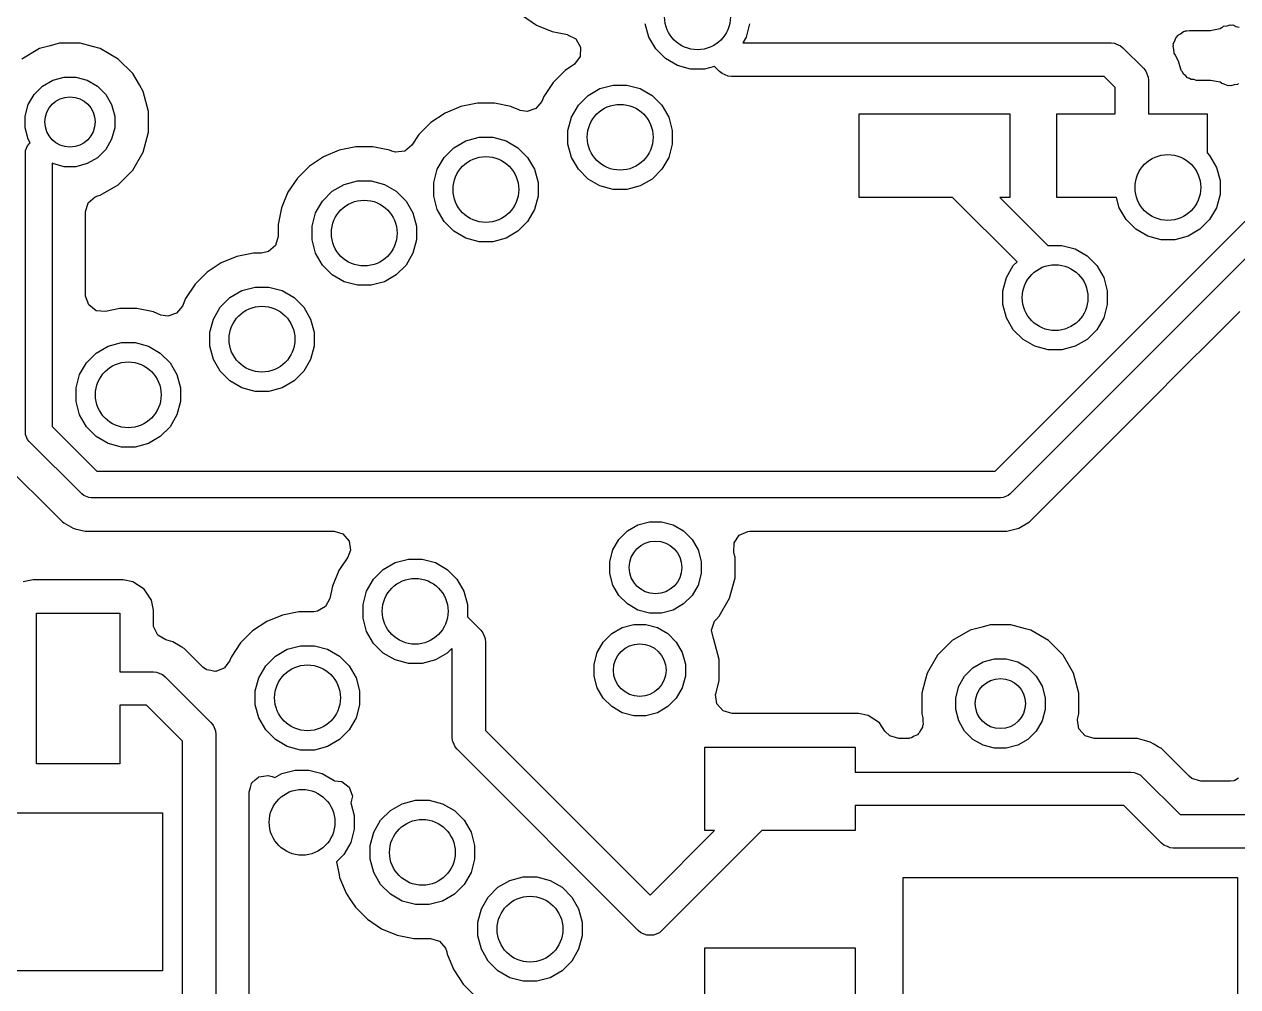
# Model space of a CAD drawing. Extents: x 3.09 to 4.62, y -6.46 to -3.15.
# Drawn here: x 3.9639 to 4.327, y -5.2392 to -4.9513 of the extents above; entities that cross this region are included whole.
import ezdxf

# ---------------------------------------------------------------- set-up
doc = ezdxf.new("R2010")
doc.units = 0
doc.header["$MEASUREMENT"] = 0
doc.layers.add('BLACK', color=7, linetype='CONTINUOUS')

msp = doc.modelspace()

# ---------------------------------------------------------------- linework, layer by layer
at = {"layer": 'BLACK', "linetype": 'CONTINUOUS'}
for p, q in [((4.11291, -4.94875), (4.11713, -4.95157)), ((4.11713, -4.95157), (4.12182, -4.95351)), ((4.15076, -4.95514), (4.14969, -4.95117)), ((4.18092, -4.95117), (4.17985, -4.95514)), ((4.32205, -4.95233), (4.32243, -4.9522)), ((4.32243, -4.9522), (4.32274, -4.95194)), ((4.32274, -4.95194), (4.32375, -4.95179)), ((4.32375, -4.95179), (4.32471, -4.95149)), ((4.32471, -4.95149), (4.32511, -4.9516)), ((4.32511, -4.9516), (4.32551, -4.95154)), ((4.32551, -4.95154), (4.32643, -4.95196)), ((4.32643, -4.95196), (4.32741, -4.95223)), ((4.12182, -4.95351), (4.12645, -4.95443)), ((4.12645, -4.95443), (4.12646, -4.95444)), ((4.12646, -4.95444), (4.12894, -4.95573)), ((4.12894, -4.95573), (4.13032, -4.95816)), ((4.15281, -4.9587), (4.15076, -4.95514)), ((4.17985, -4.95514), (4.17883, -4.95692)), ((4.30817, -4.95625), (4.30852, -4.95523)), ((4.30852, -4.95523), (4.30879, -4.95502)), ((4.30879, -4.95502), (4.30894, -4.95472)), ((4.30894, -4.95472), (4.30987, -4.95417)), ((4.30987, -4.95417), (4.31072, -4.9535)), ((4.31072, -4.9535), (4.31114, -4.95342)), ((4.31114, -4.95342), (4.31135, -4.9533)), ((4.31135, -4.9533), (4.31171, -4.95331)), ((4.31171, -4.95331), (4.31256, -4.95315)), ((4.31256, -4.95315), (4.31876, -4.95315)), ((4.31876, -4.95315), (4.31924, -4.95306)), ((4.31876, -4.95315), (4.31876, -4.95315)), ((4.31876, -4.95315), (4.31876, -4.95315)), ((4.31876, -4.95315), (4.31876, -4.95315)), ((4.31924, -4.95306), (4.32169, -4.95257)), ((4.32169, -4.95257), (4.32205, -4.95233)), ((3.96848, -4.95862), (3.96311, -4.96172)), ((3.97127, -4.95787), (3.96848, -4.95862)), ((3.96848, -4.95862), (3.96848, -4.95862)), ((3.97446, -4.95702), (3.97127, -4.95787)), ((3.98065, -4.95702), (3.97446, -4.95702)), ((3.98431, -4.958), (3.98065, -4.95702)), ((3.98663, -4.95862), (3.98431, -4.958)), ((3.992, -4.96172), (3.98663, -4.95862)), ((3.98663, -4.95862), (3.98663, -4.95862)), ((3.98663, -4.95862), (3.98663, -4.95862)), ((3.98663, -4.95862), (3.98663, -4.95862)), ((3.98663, -4.95862), (3.98663, -4.95862)), ((4.13032, -4.95816), (4.13017, -4.96095)), ((4.15572, -4.96161), (4.15281, -4.9587)), ((4.17883, -4.95692), (4.28907, -4.95692)), ((4.28907, -4.95692), (4.29005, -4.95702)), ((4.29005, -4.95702), (4.29005, -4.95702)), ((4.29005, -4.95702), (4.2905, -4.95721)), ((4.2905, -4.95721), (4.29185, -4.95777)), ((4.29185, -4.95777), (4.29185, -4.95777)), ((4.29185, -4.95777), (4.29261, -4.95839)), ((4.29261, -4.95839), (4.29881, -4.96459)), ((4.30761, -4.95787), (4.30772, -4.95755)), ((4.30786, -4.95892), (4.30761, -4.95787)), ((4.30768, -4.95721), (4.30817, -4.95625)), ((4.30772, -4.95755), (4.30768, -4.95721)), ((4.30797, -4.95999), (4.30786, -4.95892)), ((3.99638, -4.9661), (3.992, -4.96172)), ((3.992, -4.96172), (3.992, -4.96172)), ((4.13017, -4.96095), (4.12854, -4.96322)), ((4.15928, -4.96367), (4.15572, -4.96161)), ((4.3081, -4.9603), (4.30797, -4.95999)), ((4.30927, -4.96233), (4.3081, -4.9603)), ((4.30992, -4.96474), (4.30927, -4.96233)), ((3.99832, -4.96947), (3.99638, -4.9661)), ((3.99638, -4.9661), (3.99638, -4.9661)), ((4.12573, -4.96511), (4.12214, -4.9687)), ((4.12825, -4.96343), (4.12573, -4.96511)), ((4.12854, -4.96322), (4.12825, -4.96343)), ((4.16325, -4.96473), (4.15928, -4.96367)), ((4.16736, -4.96473), (4.16325, -4.96473)), ((4.17039, -4.96392), (4.16736, -4.96473)), ((4.17193, -4.96546), (4.17039, -4.96392)), ((4.17269, -4.96608), (4.17193, -4.96546)), ((4.17449, -4.96683), (4.17269, -4.96608)), ((4.17547, -4.96692), (4.17449, -4.96683)), ((4.17449, -4.96683), (4.17449, -4.96683)), ((4.29881, -4.96459), (4.29943, -4.96535)), ((4.29943, -4.96535), (4.30018, -4.96715)), ((4.31004, -4.96503), (4.30992, -4.96474)), ((4.31011, -4.96521), (4.31004, -4.96503)), ((4.31039, -4.96552), (4.31011, -4.96521)), ((4.31075, -4.96625), (4.31039, -4.96552)), ((4.31141, -4.96671), (4.31075, -4.96625)), ((4.31194, -4.96732), (4.31141, -4.96671)), ((3.96684, -4.97232), (3.96934, -4.96983)), ((3.96934, -4.96983), (3.97239, -4.96807)), ((3.97239, -4.96807), (3.97579, -4.96715)), ((3.97579, -4.96715), (3.97932, -4.96715)), ((3.97932, -4.96715), (3.98272, -4.96807)), ((3.98272, -4.96807), (3.98577, -4.96983)), ((3.98577, -4.96983), (3.98827, -4.97232)), ((3.99947, -4.97146), (3.99832, -4.96947)), ((4.12214, -4.9687), (4.11932, -4.97292)), ((4.12214, -4.9687), (4.12214, -4.9687)), ((4.13613, -4.97057), (4.1401, -4.96951)), ((4.1401, -4.96951), (4.14421, -4.96951)), ((4.14421, -4.96951), (4.14819, -4.97057)), ((4.287, -4.96692), (4.17547, -4.96692)), ((4.29028, -4.9702), (4.287, -4.96692)), ((4.29028, -4.97813), (4.29028, -4.9702)), ((4.30018, -4.96715), (4.30018, -4.96715)), ((4.30018, -4.96715), (4.30028, -4.96813)), ((4.30028, -4.96813), (4.30028, -4.97813)), ((4.31254, -4.9675), (4.31194, -4.96732)), ((4.31304, -4.96785), (4.31254, -4.9675)), ((4.31385, -4.96788), (4.31304, -4.96785)), ((4.31463, -4.96811), (4.31385, -4.96788)), ((4.31876, -4.96811), (4.31463, -4.96811)), ((4.32169, -4.96869), (4.31876, -4.96811)), ((4.31876, -4.96811), (4.31876, -4.96811)), ((4.32205, -4.96893), (4.32169, -4.96869)), ((4.32214, -4.96897), (4.32205, -4.96893)), ((4.3222, -4.96903), (4.32214, -4.96897)), ((4.32255, -4.96913), (4.3222, -4.96903)), ((4.3241, -4.96972), (4.32255, -4.96913)), ((4.3245, -4.96966), (4.3241, -4.96972)), ((4.32489, -4.96977), (4.3245, -4.96966)), ((4.32586, -4.96947), (4.32489, -4.96977)), ((4.32686, -4.96932), (4.32586, -4.96947)), ((4.32717, -4.96905), (4.32686, -4.96932)), ((3.96508, -4.97537), (3.96684, -4.97232)), ((3.98827, -4.97232), (3.99003, -4.97537)), ((4.00107, -4.97744), (3.99947, -4.97146)), ((4.11932, -4.97292), (4.11871, -4.9744)), ((4.11932, -4.97292), (4.11932, -4.97292)), ((4.12967, -4.97554), (4.13257, -4.97263)), ((4.13257, -4.97263), (4.13613, -4.97057)), ((4.14819, -4.97057), (4.15175, -4.97263)), ((4.15175, -4.97263), (4.15465, -4.97554)), ((3.96417, -4.97878), (3.96508, -4.97537)), ((3.99003, -4.97537), (3.99094, -4.97878)), ((4.00107, -4.98364), (4.00107, -4.97744)), ((4.09448, -4.97596), (4.08979, -4.9779)), ((4.09946, -4.97497), (4.09448, -4.97596)), ((4.09448, -4.97596), (4.09448, -4.97596)), ((4.10453, -4.97497), (4.09946, -4.97497)), ((4.09946, -4.97497), (4.09946, -4.97497)), ((4.10951, -4.97596), (4.10453, -4.97497)), ((4.10453, -4.97497), (4.10453, -4.97497)), ((4.10971, -4.97604), (4.10951, -4.97596)), ((4.10951, -4.97596), (4.10951, -4.97596)), ((4.11189, -4.97694), (4.10971, -4.97604)), ((4.11223, -4.97708), (4.11189, -4.97694)), ((4.1143, -4.97746), (4.11223, -4.97708)), ((4.11696, -4.97657), (4.1143, -4.97746)), ((4.11871, -4.9744), (4.11696, -4.97657)), ((4.12761, -4.9791), (4.12967, -4.97554)), ((4.15465, -4.97554), (4.15671, -4.9791)), ((3.96417, -4.9823), (3.96417, -4.97878)), ((3.99094, -4.97878), (3.99094, -4.9823)), ((4.08557, -4.98072), (4.08198, -4.98431)), ((4.08979, -4.9779), (4.08557, -4.98072)), ((4.08557, -4.98072), (4.08557, -4.98072)), ((4.12655, -4.98307), (4.12761, -4.9791)), ((4.15671, -4.9791), (4.15777, -4.98307)), ((4.21372, -5.00313), (4.21372, -4.97813)), ((4.21372, -4.97813), (4.25872, -4.97813)), ((4.25872, -4.97813), (4.25872, -5.00313)), ((4.27278, -5.00313), (4.27278, -4.97813)), ((4.27278, -4.97813), (4.29028, -4.97813)), ((4.30028, -4.97813), (4.31778, -4.97813)), ((4.31778, -4.97813), (4.31778, -4.98979)), ((3.96508, -4.98571), (3.96417, -4.9823)), ((3.99094, -4.9823), (3.99003, -4.98571)), ((3.99947, -4.98962), (4.00107, -4.98364)), ((4.08198, -4.98431), (4.07987, -4.98747)), ((4.12655, -4.98718), (4.12655, -4.98307)), ((4.15777, -4.98307), (4.15777, -4.98718)), ((3.96429, -4.9891), (3.96489, -4.98766)), ((3.96489, -4.98766), (3.96538, -4.98705)), ((3.96569, -4.98675), (3.96508, -4.98571)), ((3.96538, -4.98705), (3.96569, -4.98675)), ((3.99003, -4.98571), (3.98827, -4.98876)), ((4.06307, -4.98801), (4.05809, -4.989)), ((4.06814, -4.98801), (4.06307, -4.98801)), ((4.06307, -4.98801), (4.06307, -4.98801)), ((4.07312, -4.989), (4.06814, -4.98801)), ((4.06814, -4.98801), (4.06814, -4.98801)), ((4.07987, -4.98747), (4.07772, -4.98927)), ((4.0895, -4.99115), (4.09241, -4.98824)), ((4.09241, -4.98824), (4.09597, -4.98619)), ((4.09597, -4.98619), (4.09994, -4.98512)), ((4.09994, -4.98512), (4.10405, -4.98512)), ((4.10405, -4.98512), (4.10802, -4.98619)), ((4.10802, -4.98619), (4.11158, -4.98824)), ((4.11158, -4.98824), (4.11449, -4.99115)), ((4.12761, -4.99115), (4.12655, -4.98718)), ((4.15777, -4.98718), (4.15671, -4.99115)), ((3.96421, -4.98988), (3.96429, -4.9891)), ((3.96421, -5.07324), (3.96421, -4.98988)), ((3.98577, -4.99125), (3.98272, -4.99301)), ((3.98827, -4.98876), (3.98577, -4.99125)), ((3.99638, -4.99498), (3.99947, -4.98962)), ((4.0534, -4.99094), (4.04918, -4.99376)), ((4.05809, -4.989), (4.0534, -4.99094)), ((4.05809, -4.989), (4.05809, -4.989)), ((4.07384, -4.9893), (4.07312, -4.989)), ((4.07312, -4.989), (4.07312, -4.989)), ((4.07495, -4.98961), (4.07384, -4.9893)), ((4.07772, -4.98927), (4.07495, -4.98961)), ((4.08745, -4.99471), (4.0895, -4.99115)), ((4.11449, -4.99115), (4.11655, -4.99471)), ((4.12967, -4.99471), (4.12761, -4.99115)), ((4.15671, -4.99115), (4.15465, -4.99471)), ((4.31778, -4.98979), (4.31855, -4.99056)), ((4.31855, -4.99056), (4.32061, -4.99412)), ((3.97239, -4.99301), (3.97221, -4.99291)), ((3.97221, -4.99291), (3.97221, -5.07159)), ((3.97579, -4.99392), (3.97239, -4.99301)), ((3.97932, -4.99392), (3.97579, -4.99392)), ((3.98272, -4.99301), (3.97932, -4.99392)), ((3.992, -4.99936), (3.99638, -4.99498)), ((4.04918, -4.99376), (4.04559, -4.99735)), ((4.04918, -4.99376), (4.04918, -4.99376)), ((4.08638, -4.99868), (4.08745, -4.99471)), ((4.11655, -4.99471), (4.11761, -4.99868)), ((4.13257, -4.99762), (4.12967, -4.99471)), ((4.15465, -4.99471), (4.15175, -4.99762)), ((4.32061, -4.99412), (4.32167, -4.99809)), ((3.98663, -5.00246), (3.992, -4.99936)), ((4.04559, -4.99735), (4.04277, -5.00157)), ((4.04559, -4.99735), (4.04559, -4.99735)), ((4.05602, -5.00129), (4.05958, -4.99923)), ((4.05958, -4.99923), (4.06355, -4.99817)), ((4.06355, -4.99817), (4.06766, -4.99817)), ((4.06766, -4.99817), (4.07163, -4.99923)), ((4.07163, -4.99923), (4.07519, -5.00129)), ((4.08638, -5.00279), (4.08638, -4.99868)), ((4.11761, -4.99868), (4.11761, -5.00279)), ((4.13613, -4.99967), (4.13257, -4.99762)), ((4.15175, -4.99762), (4.14819, -4.99967)), ((4.32167, -4.99809), (4.32167, -5.00221)), ((3.98302, -5.00476), (3.98513, -5.00293)), ((3.98513, -5.00293), (3.98591, -5.00265)), ((3.98591, -5.00265), (3.98663, -5.00246)), ((4.04277, -5.00157), (4.04083, -5.00626)), ((4.05311, -5.00419), (4.05602, -5.00129)), ((4.07519, -5.00129), (4.0781, -5.00419)), ((4.08745, -5.00676), (4.08638, -5.00279)), ((4.11761, -5.00279), (4.11655, -5.00676)), ((4.1401, -5.00074), (4.13613, -4.99967)), ((4.14421, -5.00074), (4.1401, -5.00074)), ((4.14819, -4.99967), (4.14421, -5.00074)), ((4.24165, -5.00313), (4.21372, -5.00313)), ((4.26092, -5.0224), (4.24165, -5.00313)), ((4.25434, -5.08496), (4.33617, -5.00313)), ((4.25872, -5.00313), (4.25579, -5.00313)), ((4.25579, -5.00313), (4.27016, -5.0175)), ((4.34749, -5.00313), (4.25883, -5.09179)), ((4.29069, -5.00313), (4.27278, -5.00313)), ((4.29151, -5.00618), (4.29069, -5.00313)), ((4.32167, -5.00221), (4.32061, -5.00618)), ((3.98223, -5.00744), (3.98302, -5.00476)), ((4.04083, -5.00626), (4.03984, -5.01124)), ((4.04083, -5.00626), (4.04083, -5.00626)), ((4.05106, -5.00775), (4.05311, -5.00419)), ((4.0781, -5.00419), (4.08015, -5.00775)), ((4.0895, -5.01032), (4.08745, -5.00676)), ((4.11655, -5.00676), (4.11449, -5.01032)), ((4.29356, -5.00974), (4.29151, -5.00618)), ((4.32061, -5.00618), (4.31855, -5.00974)), ((3.98223, -5.03237), (3.98223, -5.00744)), ((4.04999, -5.01172), (4.05106, -5.00775)), ((4.08015, -5.00775), (4.08122, -5.01172)), ((4.09241, -5.01323), (4.0895, -5.01032)), ((4.11449, -5.01032), (4.11158, -5.01323)), ((4.29647, -5.01264), (4.29356, -5.00974)), ((4.31855, -5.00974), (4.31565, -5.01264)), ((4.03984, -5.01124), (4.03984, -5.01479)), ((4.04999, -5.01584), (4.04999, -5.01172)), ((4.08122, -5.01172), (4.08122, -5.01584)), ((4.09597, -5.01528), (4.09241, -5.01323)), ((4.11158, -5.01323), (4.10802, -5.01528)), ((4.30003, -5.0147), (4.29647, -5.01264)), ((4.31565, -5.01264), (4.31208, -5.0147)), ((4.03905, -5.01747), (4.03694, -5.0193)), ((4.03984, -5.01479), (4.03905, -5.01747)), ((4.05106, -5.01981), (4.04999, -5.01584)), ((4.08122, -5.01584), (4.08015, -5.01981)), ((4.09994, -5.01635), (4.09597, -5.01528)), ((4.10405, -5.01635), (4.09994, -5.01635)), ((4.10802, -5.01528), (4.10405, -5.01635)), ((4.27016, -5.0175), (4.27025, -5.01748)), ((4.27025, -5.01748), (4.27436, -5.01748)), ((4.27436, -5.01748), (4.27833, -5.01854)), ((4.304, -5.01576), (4.30003, -5.0147)), ((4.30811, -5.01576), (4.304, -5.01576)), ((4.31208, -5.0147), (4.30811, -5.01576)), ((4.02748, -5.02074), (4.02279, -5.02269)), ((4.03246, -5.01975), (4.02748, -5.02074)), ((4.02748, -5.02074), (4.02748, -5.02074)), ((4.03488, -5.01975), (4.03246, -5.01975)), ((4.03694, -5.0193), (4.03488, -5.01975)), ((4.05311, -5.02337), (4.05106, -5.01981)), ((4.08015, -5.01981), (4.0781, -5.02337)), ((4.27833, -5.01854), (4.28189, -5.0206)), ((4.28189, -5.0206), (4.2848, -5.0235)), ((4.02279, -5.02269), (4.01857, -5.02551)), ((4.05602, -5.02627), (4.05311, -5.02337)), ((4.0781, -5.02337), (4.07519, -5.02627)), ((4.25776, -5.02706), (4.25981, -5.0235)), ((4.25981, -5.0235), (4.26092, -5.0224)), ((4.2848, -5.0235), (4.28686, -5.02706)), ((4.01857, -5.02551), (4.01499, -5.02909)), ((4.01857, -5.02551), (4.01857, -5.02551)), ((4.05958, -5.02833), (4.05602, -5.02627)), ((4.06355, -5.02939), (4.05958, -5.02833)), ((4.07163, -5.02833), (4.06766, -5.02939)), ((4.07519, -5.02627), (4.07163, -5.02833)), ((4.25669, -5.03104), (4.25776, -5.02706)), ((4.28686, -5.02706), (4.28792, -5.03104)), ((4.01498, -5.02909), (4.01216, -5.03331)), ((4.01499, -5.02909), (4.01498, -5.02909)), ((4.02541, -5.03303), (4.02897, -5.03097)), ((4.02897, -5.03097), (4.03294, -5.02991)), ((4.03294, -5.02991), (4.03706, -5.02991)), ((4.03706, -5.02991), (4.04103, -5.03097)), ((4.04103, -5.03097), (4.04459, -5.03303)), ((4.06766, -5.02939), (4.06355, -5.02939)), ((4.25669, -5.03515), (4.25669, -5.03104)), ((4.28792, -5.03104), (4.28792, -5.03515)), ((3.98224, -5.03264), (3.98223, -5.03237)), ((3.98317, -5.03527), (3.98224, -5.03264)), ((3.98538, -5.03699), (3.98317, -5.03527)), ((4.01122, -5.03561), (4.00946, -5.03778)), ((4.01216, -5.03331), (4.01122, -5.03561)), ((4.01216, -5.03331), (4.01216, -5.03331)), ((4.02251, -5.03593), (4.02541, -5.03303)), ((4.04459, -5.03303), (4.04749, -5.03593)), ((4.25776, -5.03912), (4.25669, -5.03515)), ((4.28792, -5.03515), (4.28686, -5.03912)), ((3.98816, -5.03724), (3.98538, -5.03699)), ((3.99246, -5.03638), (3.98816, -5.03724)), ((3.99754, -5.03638), (3.99246, -5.03638)), ((3.99246, -5.03638), (3.99246, -5.03638)), ((4.00252, -5.03737), (3.99754, -5.03638)), ((3.99754, -5.03638), (3.99754, -5.03638)), ((4.00473, -5.03829), (4.00252, -5.03737)), ((4.00252, -5.03737), (4.00252, -5.03737)), ((4.00681, -5.03866), (4.00473, -5.03829)), ((4.00946, -5.03778), (4.00681, -5.03866)), ((4.02045, -5.03949), (4.02251, -5.03593)), ((4.04749, -5.03593), (4.04955, -5.03949)), ((4.25981, -5.04268), (4.25776, -5.03912)), ((4.28686, -5.03912), (4.2848, -5.04268)), ((4.32199, -5.0428), (4.32755, -5.03724)), ((4.01939, -5.04346), (4.02045, -5.03949)), ((4.04955, -5.03949), (4.05061, -5.04346)), ((4.26272, -5.04558), (4.25981, -5.04268)), ((4.2848, -5.04268), (4.28189, -5.04558)), ((4.30817, -5.05662), (4.32199, -5.0428)), ((3.98897, -5.0476), (3.99294, -5.04654)), ((3.99294, -5.04654), (3.99706, -5.04654)), ((3.99706, -5.04654), (4.00103, -5.0476)), ((4.01939, -5.04758), (4.01939, -5.04346)), ((4.05061, -5.04346), (4.05061, -5.04758)), ((4.26628, -5.04764), (4.26272, -5.04558)), ((4.28189, -5.04558), (4.27833, -5.04764)), ((3.98251, -5.05256), (3.98541, -5.04966)), ((3.98541, -5.04966), (3.98897, -5.0476)), ((4.00103, -5.0476), (4.00459, -5.04966)), ((4.00459, -5.04966), (4.00749, -5.05256)), ((4.02045, -5.05155), (4.01939, -5.04758)), ((4.05061, -5.04758), (4.04955, -5.05155)), ((4.27025, -5.0487), (4.26628, -5.04764)), ((4.27436, -5.0487), (4.27025, -5.0487)), ((4.27833, -5.04764), (4.27436, -5.0487)), ((3.98045, -5.05612), (3.98251, -5.05256)), ((4.00749, -5.05256), (4.00955, -5.05612)), ((4.02251, -5.05511), (4.02045, -5.05155)), ((4.04955, -5.05155), (4.04749, -5.05511)), ((3.97939, -5.06009), (3.98045, -5.05612)), ((4.00955, -5.05612), (4.01061, -5.06009)), ((4.02541, -5.05801), (4.02251, -5.05511)), ((4.04749, -5.05511), (4.04459, -5.05801)), ((4.30307, -5.06172), (4.30817, -5.05662)), ((3.97939, -5.0642), (3.97939, -5.06009)), ((4.01061, -5.06009), (4.01061, -5.0642)), ((4.02897, -5.06007), (4.02541, -5.05801)), ((4.03294, -5.06113), (4.02897, -5.06007)), ((4.03706, -5.06113), (4.03294, -5.06113)), ((4.04103, -5.06007), (4.03706, -5.06113)), ((4.04459, -5.05801), (4.04103, -5.06007)), ((3.98045, -5.06818), (3.97939, -5.0642)), ((4.01061, -5.0642), (4.00955, -5.06818)), ((4.26461, -5.10018), (4.30307, -5.06172)), ((3.98251, -5.07174), (3.98045, -5.06818)), ((4.00955, -5.06818), (4.00749, -5.07174)), ((3.97221, -5.07159), (3.98559, -5.08496)), ((3.98541, -5.07464), (3.98251, -5.07174)), ((4.00749, -5.07174), (4.00459, -5.07464)), ((3.96429, -5.07402), (3.96421, -5.07324)), ((3.96489, -5.07547), (3.96429, -5.07402)), ((3.96538, -5.07607), (3.96489, -5.07547)), ((3.98897, -5.0767), (3.98541, -5.07464)), ((4.00459, -5.07464), (4.00103, -5.0767)), ((3.9811, -5.09179), (3.96538, -5.07607)), ((3.99294, -5.07776), (3.98897, -5.0767)), ((3.99706, -5.07776), (3.99294, -5.07776)), ((4.00103, -5.0767), (3.99706, -5.07776)), ((3.95889, -5.08375), (3.97271, -5.09757)), ((3.98559, -5.08496), (4.25434, -5.08496)), ((3.98171, -5.09229), (3.9811, -5.09179)), ((3.98315, -5.09288), (3.98171, -5.09229)), ((3.98393, -5.09296), (3.98315, -5.09288)), ((4.256, -5.09296), (3.98393, -5.09296)), ((4.25678, -5.09288), (4.256, -5.09296)), ((4.25822, -5.09229), (4.25678, -5.09288)), ((4.25883, -5.09179), (4.25822, -5.09229)), ((3.97271, -5.09757), (3.97532, -5.10018)), ((3.97532, -5.10018), (3.97532, -5.10018)), ((3.97532, -5.10018), (3.97532, -5.10018)), ((3.97532, -5.10018), (3.97576, -5.10043)), ((3.97576, -5.10043), (3.97852, -5.10202)), ((4.14437, -5.10285), (4.14748, -5.10105)), ((4.14748, -5.10105), (4.15096, -5.10012)), ((4.15096, -5.10012), (4.15455, -5.10012)), ((4.15455, -5.10012), (4.15803, -5.10105)), ((4.15803, -5.10105), (4.16114, -5.10285)), ((4.26141, -5.10202), (4.26461, -5.10018)), ((3.97852, -5.10202), (3.97911, -5.10219)), ((3.97911, -5.10219), (3.98208, -5.10298)), ((3.98208, -5.10298), (3.98577, -5.10298)), ((3.98577, -5.10298), (3.98577, -5.10298)), ((3.98577, -5.10298), (4.05656, -5.10298)), ((4.05656, -5.10298), (4.05924, -5.10377)), ((4.05924, -5.10377), (4.06107, -5.10588)), ((4.14182, -5.10539), (4.14437, -5.10285)), ((4.16114, -5.10285), (4.16369, -5.10539)), ((4.17624, -5.10643), (4.17781, -5.10412)), ((4.17781, -5.10412), (4.18038, -5.10302)), ((4.18038, -5.10302), (4.18097, -5.10298)), ((4.18097, -5.10298), (4.25785, -5.10298)), ((4.25785, -5.10298), (4.26141, -5.10202)), ((4.25785, -5.10298), (4.25785, -5.10298)), ((4.06107, -5.10588), (4.06147, -5.10865)), ((4.14003, -5.10851), (4.14182, -5.10539)), ((4.16369, -5.10539), (4.16549, -5.10851)), ((4.17617, -5.10922), (4.17624, -5.10643)), ((4.06068, -5.1107), (4.05802, -5.11469)), ((4.06147, -5.10865), (4.06068, -5.1107)), ((4.07482, -5.11234), (4.0788, -5.11128)), ((4.0788, -5.11128), (4.08291, -5.11128)), ((4.08291, -5.11128), (4.08688, -5.11234)), ((4.13909, -5.11198), (4.14003, -5.10851)), ((4.13909, -5.11558), (4.13909, -5.11198)), ((4.16549, -5.10851), (4.16642, -5.11198)), ((4.16642, -5.11198), (4.16642, -5.11558)), ((4.17651, -5.11047), (4.17617, -5.10922)), ((4.17656, -5.11065), (4.17651, -5.11047)), ((4.17656, -5.11691), (4.17656, -5.11065)), ((4.05802, -5.11469), (4.05607, -5.11938)), ((4.06836, -5.11731), (4.07126, -5.1144)), ((4.07126, -5.1144), (4.07482, -5.11234)), ((4.08688, -5.11234), (4.09044, -5.1144)), ((4.09044, -5.1144), (4.09334, -5.11731)), ((4.14003, -5.11905), (4.13909, -5.11558)), ((4.16642, -5.11558), (4.16549, -5.11905)), ((3.96651, -5.11748), (3.96359, -5.11806)), ((3.99349, -5.11748), (3.96651, -5.11748)), ((3.96651, -5.11748), (3.96651, -5.11748)), ((3.99641, -5.11806), (3.99349, -5.11748)), ((3.99972, -5.12028), (3.99641, -5.11806)), ((4.0663, -5.12087), (4.06836, -5.11731)), ((4.09334, -5.11731), (4.0954, -5.12087)), ((4.14182, -5.12217), (4.14003, -5.11905)), ((4.16549, -5.11905), (4.16369, -5.12217)), ((4.17493, -5.12297), (4.17656, -5.11691)), ((4.00152, -5.12297), (3.99972, -5.12028)), ((3.99972, -5.12028), (3.99972, -5.12028)), ((4.05607, -5.11938), (4.05535, -5.12303)), ((4.05607, -5.11938), (4.05607, -5.11938)), ((4.06524, -5.12484), (4.0663, -5.12087)), ((4.0954, -5.12087), (4.09646, -5.12484)), ((4.14437, -5.12471), (4.14182, -5.12217)), ((4.16369, -5.12217), (4.16114, -5.12471)), ((4.00194, -5.12359), (4.00152, -5.12297)), ((4.00252, -5.12651), (4.00194, -5.12359)), ((4.00252, -5.13065), (4.00252, -5.12651)), ((4.00252, -5.12651), (4.00252, -5.12651)), ((4.05405, -5.1255), (4.05162, -5.12689)), ((4.05535, -5.12303), (4.05405, -5.1255)), ((4.06524, -5.12895), (4.06524, -5.12484)), ((4.09646, -5.12484), (4.09646, -5.1286)), ((4.14748, -5.12651), (4.14437, -5.12471)), ((4.15096, -5.12744), (4.14748, -5.12651)), ((4.15803, -5.12651), (4.15455, -5.12744)), ((4.16114, -5.12471), (4.15803, -5.12651)), ((4.1718, -5.12839), (4.17493, -5.12297)), ((3.9675, -5.1725), (3.9675, -5.1275)), ((3.9675, -5.1275), (3.9925, -5.1275)), ((3.9925, -5.1275), (3.9925, -5.145)), ((4.03641, -5.12995), (4.03219, -5.13277)), ((4.0411, -5.12801), (4.03641, -5.12995)), ((4.04608, -5.12702), (4.0411, -5.12801)), ((4.0411, -5.12801), (4.0411, -5.12801)), ((4.05048, -5.12702), (4.04608, -5.12702)), ((4.05162, -5.12689), (4.05048, -5.12702)), ((4.0663, -5.13292), (4.06524, -5.12895)), ((4.09646, -5.1286), (4.10046, -5.13259)), ((4.15455, -5.12744), (4.15096, -5.12744)), ((4.16951, -5.13251), (4.17042, -5.12987)), ((4.17042, -5.12987), (4.17095, -5.12924)), ((4.17095, -5.12924), (4.1718, -5.12839)), ((4.00259, -5.13147), (4.00252, -5.13065)), ((4.00381, -5.13399), (4.00259, -5.13147)), ((4.03219, -5.13277), (4.0286, -5.13636)), ((4.03219, -5.13277), (4.03219, -5.13277)), ((4.06836, -5.13648), (4.0663, -5.13292)), ((4.10046, -5.13259), (4.10108, -5.13335)), ((4.10108, -5.13335), (4.10178, -5.13503)), ((4.1371, -5.1361), (4.13964, -5.13356)), ((4.13964, -5.13356), (4.14276, -5.13176)), ((4.14276, -5.13176), (4.14623, -5.13083)), ((4.14623, -5.13083), (4.14983, -5.13083)), ((4.14983, -5.13083), (4.1533, -5.13176)), ((4.1533, -5.13176), (4.15642, -5.13356)), ((4.15642, -5.13356), (4.15896, -5.1361)), ((4.17011, -5.13499), (4.16951, -5.13251)), ((4.24686, -5.13258), (4.2415, -5.13568)), ((4.2505, -5.13161), (4.24686, -5.13258)), ((4.24686, -5.13258), (4.24686, -5.13258)), ((4.25284, -5.13098), (4.2505, -5.13161)), ((4.25904, -5.13098), (4.25284, -5.13098)), ((4.26342, -5.13215), (4.25904, -5.13098)), ((4.26502, -5.13258), (4.26342, -5.13215)), ((4.27038, -5.13568), (4.26502, -5.13258)), ((4.26502, -5.13258), (4.26502, -5.13258)), ((4.26502, -5.13258), (4.26502, -5.13258)), ((4.26502, -5.13258), (4.26502, -5.13258)), ((4.26502, -5.13258), (4.26502, -5.13258)), ((4.0062, -5.13544), (4.00381, -5.13399)), ((4.0083, -5.136), (4.0062, -5.13544)), ((4.01054, -5.1373), (4.0083, -5.136)), ((4.0083, -5.136), (4.0083, -5.136)), ((4.0083, -5.136), (4.0083, -5.136)), ((4.01103, -5.13758), (4.01054, -5.1373)), ((4.01054, -5.1373), (4.01054, -5.1373)), ((4.0286, -5.13636), (4.02578, -5.14058)), ((4.0286, -5.13636), (4.0286, -5.13636)), ((4.04259, -5.13824), (4.04656, -5.13718)), ((4.04656, -5.13718), (4.05067, -5.13718)), ((4.05067, -5.13718), (4.05464, -5.13824)), ((4.07126, -5.13939), (4.06836, -5.13648)), ((4.10178, -5.13503), (4.10183, -5.13515)), ((4.10183, -5.13515), (4.10192, -5.13613)), ((4.10192, -5.13613), (4.10192, -5.16257)), ((4.1353, -5.13922), (4.1371, -5.1361)), ((4.15896, -5.1361), (4.16076, -5.13922)), ((4.17008, -5.135), (4.17011, -5.13499)), ((4.17015, -5.13516), (4.17008, -5.135)), ((4.17017, -5.13523), (4.17015, -5.13516)), ((4.17021, -5.1353), (4.17017, -5.13523)), ((4.17183, -5.14135), (4.17021, -5.1353)), ((4.2415, -5.13568), (4.23712, -5.14006)), ((4.2415, -5.13568), (4.2415, -5.13568)), ((4.27476, -5.14006), (4.27038, -5.13568)), ((4.27038, -5.13568), (4.27038, -5.13568)), ((4.01172, -5.13798), (4.01103, -5.13758)), ((4.01725, -5.1435), (4.01172, -5.13798)), ((4.02578, -5.14058), (4.02527, -5.14183)), ((4.02578, -5.14058), (4.02578, -5.14058)), ((4.03612, -5.1432), (4.03903, -5.14029)), ((4.03903, -5.14029), (4.04259, -5.13824)), ((4.05464, -5.13824), (4.0582, -5.14029)), ((4.0582, -5.14029), (4.06111, -5.1432)), ((4.07482, -5.14144), (4.07126, -5.13939)), ((4.09044, -5.13939), (4.08688, -5.14144)), ((4.09177, -5.13805), (4.09044, -5.13939)), ((4.09192, -5.1382), (4.09177, -5.13805)), ((4.09192, -5.16464), (4.09192, -5.1382)), ((4.13437, -5.14269), (4.1353, -5.13922)), ((4.16076, -5.13922), (4.16169, -5.14269)), ((4.23712, -5.14006), (4.23402, -5.14542)), ((4.23712, -5.14006), (4.23712, -5.14006)), ((4.27625, -5.14264), (4.27476, -5.14006)), ((4.27476, -5.14006), (4.27476, -5.14006)), ((4.01731, -5.14357), (4.01725, -5.1435)), ((4.01815, -5.14419), (4.01731, -5.14357)), ((4.01828, -5.14423), (4.01815, -5.14419)), ((4.01848, -5.14437), (4.01828, -5.14423)), ((4.01968, -5.14458), (4.01848, -5.14437)), ((4.02086, -5.14489), (4.01968, -5.14458)), ((4.02236, -5.14439), (4.02123, -5.14486)), ((4.02351, -5.144), (4.02236, -5.14439)), ((4.02363, -5.14386), (4.02351, -5.144)), ((4.02381, -5.14378), (4.02363, -5.14386)), ((4.0245, -5.14278), (4.02381, -5.14378)), ((4.02527, -5.14183), (4.0245, -5.14278)), ((4.03407, -5.14676), (4.03612, -5.1432)), ((4.06111, -5.1432), (4.06317, -5.14676)), ((4.0788, -5.14251), (4.07482, -5.14144)), ((4.08291, -5.14251), (4.0788, -5.14251)), ((4.08688, -5.14144), (4.08291, -5.14251)), ((4.13437, -5.14629), (4.13437, -5.14269)), ((4.16169, -5.14269), (4.16169, -5.14629)), ((4.17183, -5.14762), (4.17183, -5.14135)), ((4.24523, -5.14628), (4.24772, -5.14379)), ((4.24772, -5.14379), (4.25077, -5.14203)), ((4.25077, -5.14203), (4.25418, -5.14112)), ((4.25418, -5.14112), (4.2577, -5.14112)), ((4.2577, -5.14112), (4.26111, -5.14203)), ((4.26111, -5.14203), (4.26416, -5.14379)), ((4.26416, -5.14379), (4.26665, -5.14628)), ((4.27786, -5.14542), (4.27625, -5.14264)), ((3.9925, -5.145), (4.0025, -5.145)), ((4.0025, -5.145), (4.00348, -5.1451)), ((4.00348, -5.1451), (4.00348, -5.1451)), ((4.00348, -5.1451), (4.00393, -5.14528)), ((4.00393, -5.14528), (4.00528, -5.14584)), ((4.00528, -5.14584), (4.00528, -5.14584)), ((4.00528, -5.14584), (4.00604, -5.14646)), ((4.00604, -5.14646), (4.01973, -5.16016)), ((4.02104, -5.14483), (4.02086, -5.14489)), ((4.02123, -5.14486), (4.02104, -5.14483)), ((4.033, -5.15073), (4.03407, -5.14676)), ((4.06317, -5.14676), (4.06423, -5.15073)), ((4.1353, -5.14976), (4.13437, -5.14629)), ((4.16169, -5.14629), (4.16076, -5.14976)), ((4.17086, -5.15124), (4.17183, -5.14762)), ((4.23356, -5.14716), (4.23242, -5.1514)), ((4.23402, -5.14542), (4.23356, -5.14716)), ((4.23402, -5.14542), (4.23402, -5.14542)), ((4.24347, -5.14933), (4.24523, -5.14628)), ((4.26665, -5.14628), (4.26841, -5.14933)), ((4.27946, -5.1514), (4.27786, -5.14542)), ((4.033, -5.15484), (4.033, -5.15073)), ((4.06423, -5.15073), (4.06423, -5.15484)), ((4.1371, -5.15288), (4.1353, -5.14976)), ((4.16076, -5.14976), (4.15896, -5.15288)), ((4.17074, -5.15181), (4.17086, -5.15124)), ((4.17114, -5.15458), (4.17074, -5.15181)), ((4.23242, -5.1514), (4.23242, -5.1576)), ((4.24256, -5.15274), (4.24347, -5.14933)), ((4.26841, -5.14933), (4.26933, -5.15274)), ((4.27946, -5.1576), (4.27946, -5.1514)), ((4.00043, -5.155), (3.9925, -5.155)), ((3.9925, -5.155), (3.9925, -5.1725)), ((4.01119, -5.16577), (4.00043, -5.155)), ((4.03407, -5.15881), (4.033, -5.15484)), ((4.06423, -5.15484), (4.06317, -5.15881)), ((4.13964, -5.15542), (4.1371, -5.15288)), ((4.14276, -5.15722), (4.13964, -5.15542)), ((4.15642, -5.15542), (4.1533, -5.15722)), ((4.15896, -5.15288), (4.15642, -5.15542)), ((4.17297, -5.15669), (4.17114, -5.15458)), ((4.24256, -5.15626), (4.24256, -5.15274)), ((4.26933, -5.15274), (4.26933, -5.15626)), ((4.03612, -5.16238), (4.03407, -5.15881)), ((4.06317, -5.15881), (4.06111, -5.16238)), ((4.14623, -5.15815), (4.14276, -5.15722)), ((4.14983, -5.15815), (4.14623, -5.15815)), ((4.1533, -5.15722), (4.14983, -5.15815)), ((4.17565, -5.15748), (4.17297, -5.15669)), ((4.21349, -5.15748), (4.17565, -5.15748)), ((4.21641, -5.15806), (4.21349, -5.15748)), ((4.21349, -5.15748), (4.21349, -5.15748)), ((4.21972, -5.16028), (4.21641, -5.15806)), ((4.23242, -5.1576), (4.23273, -5.15874)), ((4.23273, -5.15874), (4.2327, -5.15974)), ((4.24347, -5.15967), (4.24256, -5.15626)), ((4.26933, -5.15626), (4.26841, -5.15967)), ((4.27904, -5.15931), (4.27916, -5.15874)), ((4.27916, -5.15874), (4.27946, -5.1576)), ((4.01973, -5.16016), (4.02035, -5.16092)), ((4.02035, -5.16092), (4.02035, -5.16092)), ((4.02035, -5.16092), (4.02066, -5.16166)), ((4.02066, -5.16166), (4.02106, -5.16263)), ((4.02106, -5.16263), (4.0211, -5.16272)), ((4.0211, -5.16272), (4.02119, -5.16369)), ((4.03903, -5.16528), (4.03612, -5.16238)), ((4.06111, -5.16238), (4.0582, -5.16528)), ((4.10192, -5.16257), (4.15114, -5.21179)), ((4.22139, -5.16278), (4.21972, -5.16028)), ((4.22284, -5.16419), (4.22139, -5.16278)), ((4.2321, -5.16236), (4.23168, -5.16327)), ((4.23266, -5.16153), (4.2321, -5.16236)), ((4.23267, -5.16111), (4.23266, -5.16153)), ((4.23285, -5.16073), (4.23267, -5.16111)), ((4.2327, -5.15974), (4.23285, -5.16073)), ((4.24523, -5.16272), (4.24347, -5.15967)), ((4.24772, -5.16521), (4.24523, -5.16272)), ((4.26665, -5.16272), (4.26416, -5.16521)), ((4.26841, -5.15967), (4.26665, -5.16272)), ((4.27943, -5.16208), (4.27904, -5.15931)), ((4.28127, -5.16419), (4.27943, -5.16208)), ((4.01119, -5.26073), (4.01119, -5.16577)), ((4.02119, -5.16369), (4.02119, -5.26281)), ((4.04259, -5.16734), (4.03903, -5.16528)), ((4.0582, -5.16528), (4.05464, -5.16734)), ((4.09202, -5.16562), (4.09192, -5.16464)), ((4.09218, -5.166), (4.09202, -5.16562)), ((4.09202, -5.16562), (4.09202, -5.16562)), ((4.09277, -5.16742), (4.09218, -5.166)), ((4.22552, -5.16498), (4.22284, -5.16419)), ((4.22793, -5.16498), (4.22552, -5.16498)), ((4.22852, -5.16495), (4.22793, -5.16498)), ((4.2287, -5.16487), (4.22852, -5.16495)), ((4.22933, -5.16478), (4.2287, -5.16487)), ((4.23017, -5.16424), (4.22933, -5.16478)), ((4.23109, -5.16384), (4.23017, -5.16424)), ((4.23133, -5.1635), (4.23109, -5.16384)), ((4.23168, -5.16327), (4.23133, -5.1635)), ((4.25077, -5.16697), (4.24772, -5.16521)), ((4.26416, -5.16521), (4.26111, -5.16697)), ((4.28395, -5.16498), (4.28127, -5.16419)), ((4.29693, -5.16498), (4.28395, -5.16498)), ((4.29973, -5.16573), (4.29693, -5.16498)), ((4.29693, -5.16498), (4.29693, -5.16498)), ((4.30075, -5.166), (4.29973, -5.16573)), ((4.3019, -5.16667), (4.30075, -5.166)), ((4.30075, -5.166), (4.30075, -5.166)), ((4.30075, -5.166), (4.30075, -5.166)), ((4.30075, -5.166), (4.30075, -5.166)), ((4.30075, -5.166), (4.30075, -5.166)), ((4.04656, -5.1684), (4.04259, -5.16734)), ((4.05067, -5.1684), (4.04656, -5.1684)), ((4.05464, -5.16734), (4.05067, -5.1684)), ((4.09339, -5.16818), (4.09277, -5.16742)), ((4.09277, -5.16742), (4.09277, -5.16742)), ((4.14761, -5.22239), (4.09339, -5.16818)), ((4.1675, -5.1925), (4.1675, -5.1675)), ((4.1675, -5.1675), (4.2125, -5.1675)), ((4.2125, -5.1675), (4.2125, -5.175)), ((4.25418, -5.16788), (4.25077, -5.16697)), ((4.2577, -5.16788), (4.25418, -5.16788)), ((4.26111, -5.16697), (4.2577, -5.16788)), ((4.30315, -5.16739), (4.3019, -5.16667)), ((4.30418, -5.16798), (4.30315, -5.16739)), ((4.31244, -5.17624), (4.30418, -5.16798)), ((3.9925, -5.1725), (3.9675, -5.1725)), ((4.032, -5.17821), (4.03299, -5.17735)), ((4.03299, -5.17735), (4.03395, -5.17646)), ((4.03395, -5.17646), (4.03405, -5.17644)), ((4.03405, -5.17644), (4.03411, -5.17638)), ((4.03411, -5.17638), (4.03541, -5.1762)), ((4.03541, -5.1762), (4.03671, -5.17596)), ((4.03671, -5.17596), (4.03682, -5.17599)), ((4.03682, -5.17599), (4.03688, -5.17598)), ((4.03688, -5.17598), (4.03807, -5.17631)), ((4.03807, -5.17631), (4.03889, -5.17665)), ((4.03889, -5.17665), (4.04097, -5.17545)), ((4.04097, -5.17545), (4.04494, -5.17439)), ((4.04494, -5.17439), (4.04906, -5.17439)), ((4.04906, -5.17439), (4.05303, -5.17545)), ((4.05303, -5.17545), (4.05659, -5.17751)), ((4.2125, -5.175), (4.29496, -5.175)), ((4.29496, -5.175), (4.29593, -5.1751)), ((4.29593, -5.1751), (4.29593, -5.1751)), ((4.29593, -5.1751), (4.29651, -5.17533)), ((4.29651, -5.17533), (4.29773, -5.17584)), ((4.29773, -5.17584), (4.29773, -5.17584)), ((4.29773, -5.17584), (4.29849, -5.17646)), ((4.29849, -5.17646), (4.30974, -5.18771)), ((4.31326, -5.17691), (4.31244, -5.17624)), ((4.31595, -5.17769), (4.31326, -5.17691)), ((4.32717, -5.17683), (4.32613, -5.17749)), ((4.03121, -5.18089), (4.03158, -5.17964)), ((4.03121, -5.24671), (4.03121, -5.18089)), ((4.03158, -5.17964), (4.03191, -5.17836)), ((4.03191, -5.17836), (4.03198, -5.1783)), ((4.03198, -5.1783), (4.032, -5.17821)), ((4.05659, -5.17751), (4.05669, -5.17761)), ((4.05669, -5.17761), (4.05893, -5.17781)), ((4.05893, -5.17781), (4.06114, -5.17953)), ((4.06114, -5.17953), (4.06207, -5.18216)), ((4.32474, -5.17769), (4.31595, -5.17769)), ((4.32579, -5.17758), (4.32474, -5.17769)), ((4.32589, -5.17753), (4.32579, -5.17758)), ((4.32613, -5.17749), (4.32589, -5.17753)), ((4.06207, -5.18216), (4.0616, -5.18416)), ((4.0616, -5.18416), (4.06261, -5.18794)), ((4.07341, -5.18651), (4.07697, -5.18445)), ((4.07697, -5.18445), (4.08094, -5.18339)), ((4.08094, -5.18339), (4.08506, -5.18339)), ((4.08506, -5.18339), (4.08903, -5.18445)), ((4.08903, -5.18445), (4.09259, -5.18651)), ((3.95776, -5.1872), (4.00525, -5.1872)), ((4.00525, -5.1872), (4.00525, -5.2344)), ((4.06261, -5.18794), (4.06261, -5.19206)), ((4.07051, -5.18941), (4.07341, -5.18651)), ((4.09259, -5.18651), (4.09549, -5.18941)), ((4.29288, -5.185), (4.2125, -5.185)), ((4.2125, -5.185), (4.2125, -5.1925)), ((4.30413, -5.19625), (4.29288, -5.185)), ((4.30974, -5.18771), (4.33094, -5.18771)), ((4.06845, -5.19297), (4.07051, -5.18941)), ((4.09549, -5.18941), (4.09755, -5.19297)), ((4.06261, -5.19206), (4.06155, -5.19603)), ((4.06739, -5.19694), (4.06845, -5.19297)), ((4.09755, -5.19297), (4.09861, -5.19694)), ((4.15114, -5.21179), (4.17043, -5.1925)), ((4.18457, -5.1925), (4.15468, -5.22239)), ((4.17043, -5.1925), (4.1675, -5.1925)), ((4.2125, -5.1925), (4.18457, -5.1925)), ((4.06155, -5.19603), (4.05949, -5.19959)), ((4.06739, -5.20106), (4.06739, -5.19694)), ((4.09861, -5.19694), (4.09861, -5.20106)), ((4.30489, -5.19687), (4.30413, -5.19625)), ((4.30591, -5.19729), (4.30489, -5.19687)), ((4.30489, -5.19687), (4.30489, -5.19687)), ((4.30669, -5.19762), (4.30591, -5.19729)), ((4.30767, -5.19771), (4.30669, -5.19762)), ((4.30669, -5.19762), (4.30669, -5.19762)), ((4.33301, -5.19771), (4.30767, -5.19771)), ((4.05949, -5.19959), (4.05728, -5.2018)), ((4.05728, -5.2018), (4.05807, -5.20573)), ((4.06845, -5.20503), (4.06739, -5.20106)), ((4.09861, -5.20106), (4.09755, -5.20503)), ((4.05807, -5.20573), (4.05822, -5.20652)), ((4.07051, -5.20859), (4.06845, -5.20503)), ((4.09755, -5.20503), (4.09549, -5.20859)), ((4.10917, -5.2074), (4.11314, -5.20633)), ((4.11314, -5.20633), (4.11726, -5.20633)), ((4.11726, -5.20633), (4.12123, -5.2074)), ((4.05822, -5.20652), (4.06016, -5.21121)), ((4.07341, -5.21149), (4.07051, -5.20859)), ((4.09549, -5.20859), (4.09259, -5.21149)), ((4.10271, -5.21236), (4.10561, -5.20945)), ((4.10561, -5.20945), (4.10917, -5.2074)), ((4.12123, -5.2074), (4.12479, -5.20945)), ((4.12479, -5.20945), (4.12769, -5.21236)), ((4.2269, -5.27345), (4.2269, -5.20655)), ((4.2269, -5.20655), (4.3269, -5.20655)), ((4.3269, -5.20655), (4.3269, -5.27345)), ((4.06016, -5.21121), (4.06122, -5.21278)), ((4.06122, -5.21278), (4.06298, -5.21543)), ((4.07697, -5.21355), (4.07341, -5.21149)), ((4.08094, -5.21461), (4.07697, -5.21355)), ((4.08903, -5.21355), (4.08506, -5.21461)), ((4.09259, -5.21149), (4.08903, -5.21355)), ((4.10065, -5.21592), (4.10271, -5.21236)), ((4.12769, -5.21236), (4.12975, -5.21592)), ((4.06298, -5.21543), (4.06299, -5.21543)), ((4.06299, -5.21543), (4.06657, -5.21901)), ((4.08506, -5.21461), (4.08094, -5.21461)), ((4.09959, -5.21989), (4.10065, -5.21592)), ((4.12975, -5.21592), (4.13081, -5.21989)), ((4.06657, -5.21901), (4.06657, -5.21902)), ((4.06657, -5.21902), (4.07079, -5.22184)), ((4.09959, -5.224), (4.09959, -5.21989)), ((4.13081, -5.21989), (4.13081, -5.224)), ((4.07079, -5.22184), (4.07548, -5.22378)), ((4.07548, -5.22378), (4.08046, -5.22477)), ((4.10065, -5.22797), (4.09959, -5.224)), ((4.13081, -5.224), (4.12975, -5.22797)), ((4.14836, -5.22302), (4.14761, -5.22239)), ((4.15017, -5.22376), (4.14836, -5.22302)), ((4.15212, -5.22376), (4.15017, -5.22376)), ((4.15392, -5.22302), (4.15212, -5.22376)), ((4.15468, -5.22239), (4.15392, -5.22302)), ((4.08046, -5.22477), (4.08046, -5.22477)), ((4.08046, -5.22477), (4.08542, -5.22477)), ((4.08542, -5.22477), (4.0881, -5.22556)), ((4.0881, -5.22556), (4.08993, -5.22767)), ((4.08993, -5.22767), (4.09028, -5.22876)), ((4.10271, -5.23153), (4.10065, -5.22797)), ((4.12975, -5.22797), (4.12769, -5.23153)), ((4.1675, -5.2525), (4.1675, -5.2275)), ((4.1675, -5.2275), (4.2125, -5.2275)), ((4.2125, -5.2275), (4.2125, -5.2525)), ((4.09028, -5.22876), (4.09042, -5.22946)), ((4.09042, -5.22946), (4.09236, -5.23415)), ((4.10561, -5.23444), (4.10271, -5.23153)), ((4.12769, -5.23153), (4.12479, -5.23444)), ((4.00525, -5.2344), (3.93435, -5.2344)), ((4.09236, -5.23415), (4.09387, -5.23641)), ((4.10917, -5.2365), (4.10561, -5.23444)), ((4.12479, -5.23444), (4.12123, -5.2365)), ((4.09387, -5.23641), (4.09518, -5.23837)), ((4.09518, -5.23837), (4.09518, -5.23837)), ((4.09518, -5.23837), (4.09877, -5.24196)), ((4.11314, -5.23756), (4.10917, -5.2365)), ((4.11726, -5.23756), (4.11314, -5.23756)), ((4.12123, -5.2365), (4.11726, -5.23756))]:
    msp.add_line(p, q, dxfattribs=at)
at = {"layer": 'BLACK'}
for centre, radius in [((4.1653, -4.94912), 0.00984), ((3.97756, -4.98054), 0.0075), ((4.14216, -4.98512), 0.00984), ((4.102, -5.00074), 0.00984), ((4.30606, -5.00015), 0.00984), ((4.0656, -5.01378), 0.00984), ((4.27231, -5.03309), 0.00984), ((4.035, -5.04552), 0.00984), ((3.995, -5.06215), 0.00984), ((4.15276, -5.11378), 0.00787), ((4.08085, -5.12689), 0.00984), ((4.14803, -5.14449), 0.00787), ((4.04862, -5.15279), 0.00984), ((4.25594, -5.1545), 0.0075), ((4.047, -5.19), 0.00984), ((4.083, -5.199), 0.00984), ((4.1152, -5.22195), 0.00984)]:
    msp.add_circle(centre, radius, dxfattribs=at)

doc.saveas('drawing.dxf')
